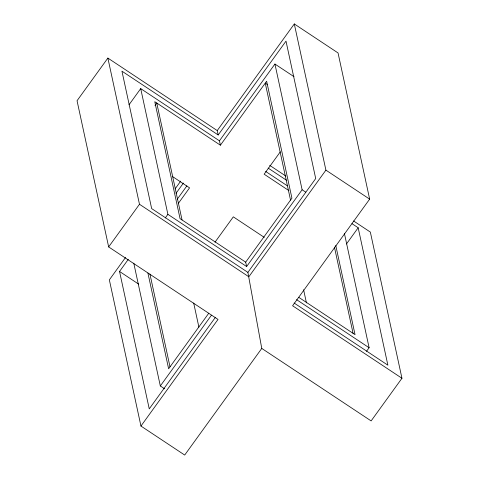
<?xml version="1.0" encoding="UTF-8"?>
<svg xmlns="http://www.w3.org/2000/svg" width="479" height="479" viewBox="0 0 479 479"><rect width="100%" height="100%" fill="white"/><g stroke="black" fill="none" stroke-linecap="round" stroke-linejoin="round"><path stroke-width="0.72" d="M218.184 134.964L217.238 130.581L107.871 58.085L77.047 100.734L108.655 246.919L218.017 319.421L140.952 426.053L184.696 455.05L261.762 348.419L247.894 272.383L151.657 208.581L121.947 71.167L218.184 134.964L285.999 41.134L315.709 178.547L247.894 272.383M128.983 104.835L140.706 88.615L219.448 140.814L220.4 145.197L266.635 81.22L291.921 198.168L245.685 262.151L246.631 266.534L302.117 189.762L274.934 64.042L219.448 140.814M155.016 105.41L156.753 103.009L182.038 219.957M108.655 246.919L139.479 204.27L107.871 58.085M125.546 257.451L109.35 279.868L140.952 426.053M175.027 188.983L180.721 181.11M217.238 130.581L294.304 23.95L338.048 52.947L369.65 199.132L292.591 305.764L401.953 378.266L371.129 420.915L261.762 348.419M215.316 317.457L149.25 408.868L119.54 271.455L128.294 259.349M175.985 193.36L183.421 183.068M177.266 199.186L186.876 185.882M165.285 217.939L167.889 214.335L140.706 88.615M178.23 203.545L189.57 187.852L172.236 176.362M214.999 242.2L233.315 216.849L264.27 237.368M280.281 151.867L264.145 174.2L288.903 190.612M208.748 313.248L168.62 368.782L147.915 273.03M164.632 388.822L160.321 385.96L211.437 315.23M294.304 23.95L325.906 170.135L248.841 276.766L139.479 204.27M346.449 243.985L358.172 227.764L351.963 223.651M366.513 351.335L369.117 347.73L344.467 233.704M274.934 64.042L294.034 76.7M267.713 84.777L265.246 83.142L290.531 200.09M325.906 170.135L369.65 199.132M269.683 165.345L285.837 176.056M353.568 220.957L370.345 232.081L401.953 378.266M302.117 189.762L305.812 192.211M268.138 168.081L286.765 180.427M265.677 171.458L287.376 185.84M220.4 145.197L154.777 101.704L180.062 218.652L245.685 262.151M298.716 297.303L355.047 334.647L335.767 245.476M167.889 214.335L246.631 266.534M296.579 299.644L369.117 347.73M294.124 303.027L387.882 365.178L358.172 227.764M119.54 271.455L138.641 284.119M334.426 247.092L353.077 333.342M303.602 289.741L306.446 302.902M193.684 303.027L198.899 327.151M149.939 274.03L170.009 366.854M133.767 263.163L160.321 385.96"/></g></svg>
